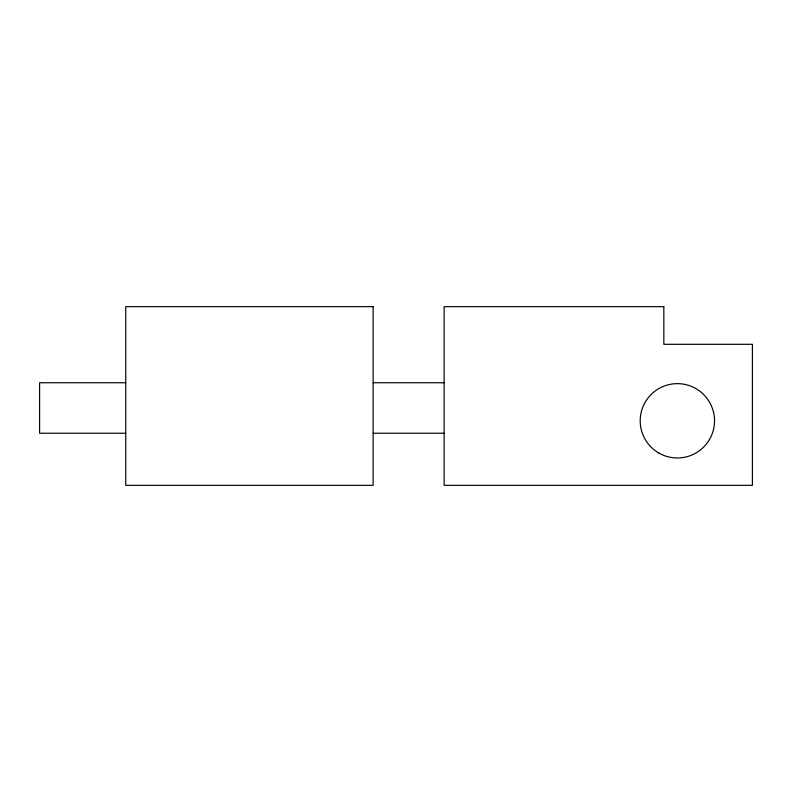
<?xml version="1.0" encoding="UTF-8"?>
<svg xmlns="http://www.w3.org/2000/svg" width="792" height="792" viewBox="0 0 792 792"><rect width="100%" height="100%" fill="white"/><g stroke="black" fill="none" stroke-linecap="round" stroke-linejoin="round"><path stroke-width="1.19" d="M125.76 382.744L39.6 382.744L39.6 433.244L125.76 433.244M373.131 382.744L444.124 382.744M373.131 433.244L444.124 433.244M373.131 306.662L125.76 306.662L125.76 485.338L373.131 485.338L373.131 306.662M663.835 306.662L444.124 306.662L444.124 485.338L752.4 485.338L752.4 344.302L663.835 344.302L663.835 306.662M658.786 452.994A37.165 37.165 0 0 0 714.533 420.809A37.165 37.165 0 0 0 658.786 388.625A37.165 37.165 0 0 0 658.786 452.994"/></g></svg>
